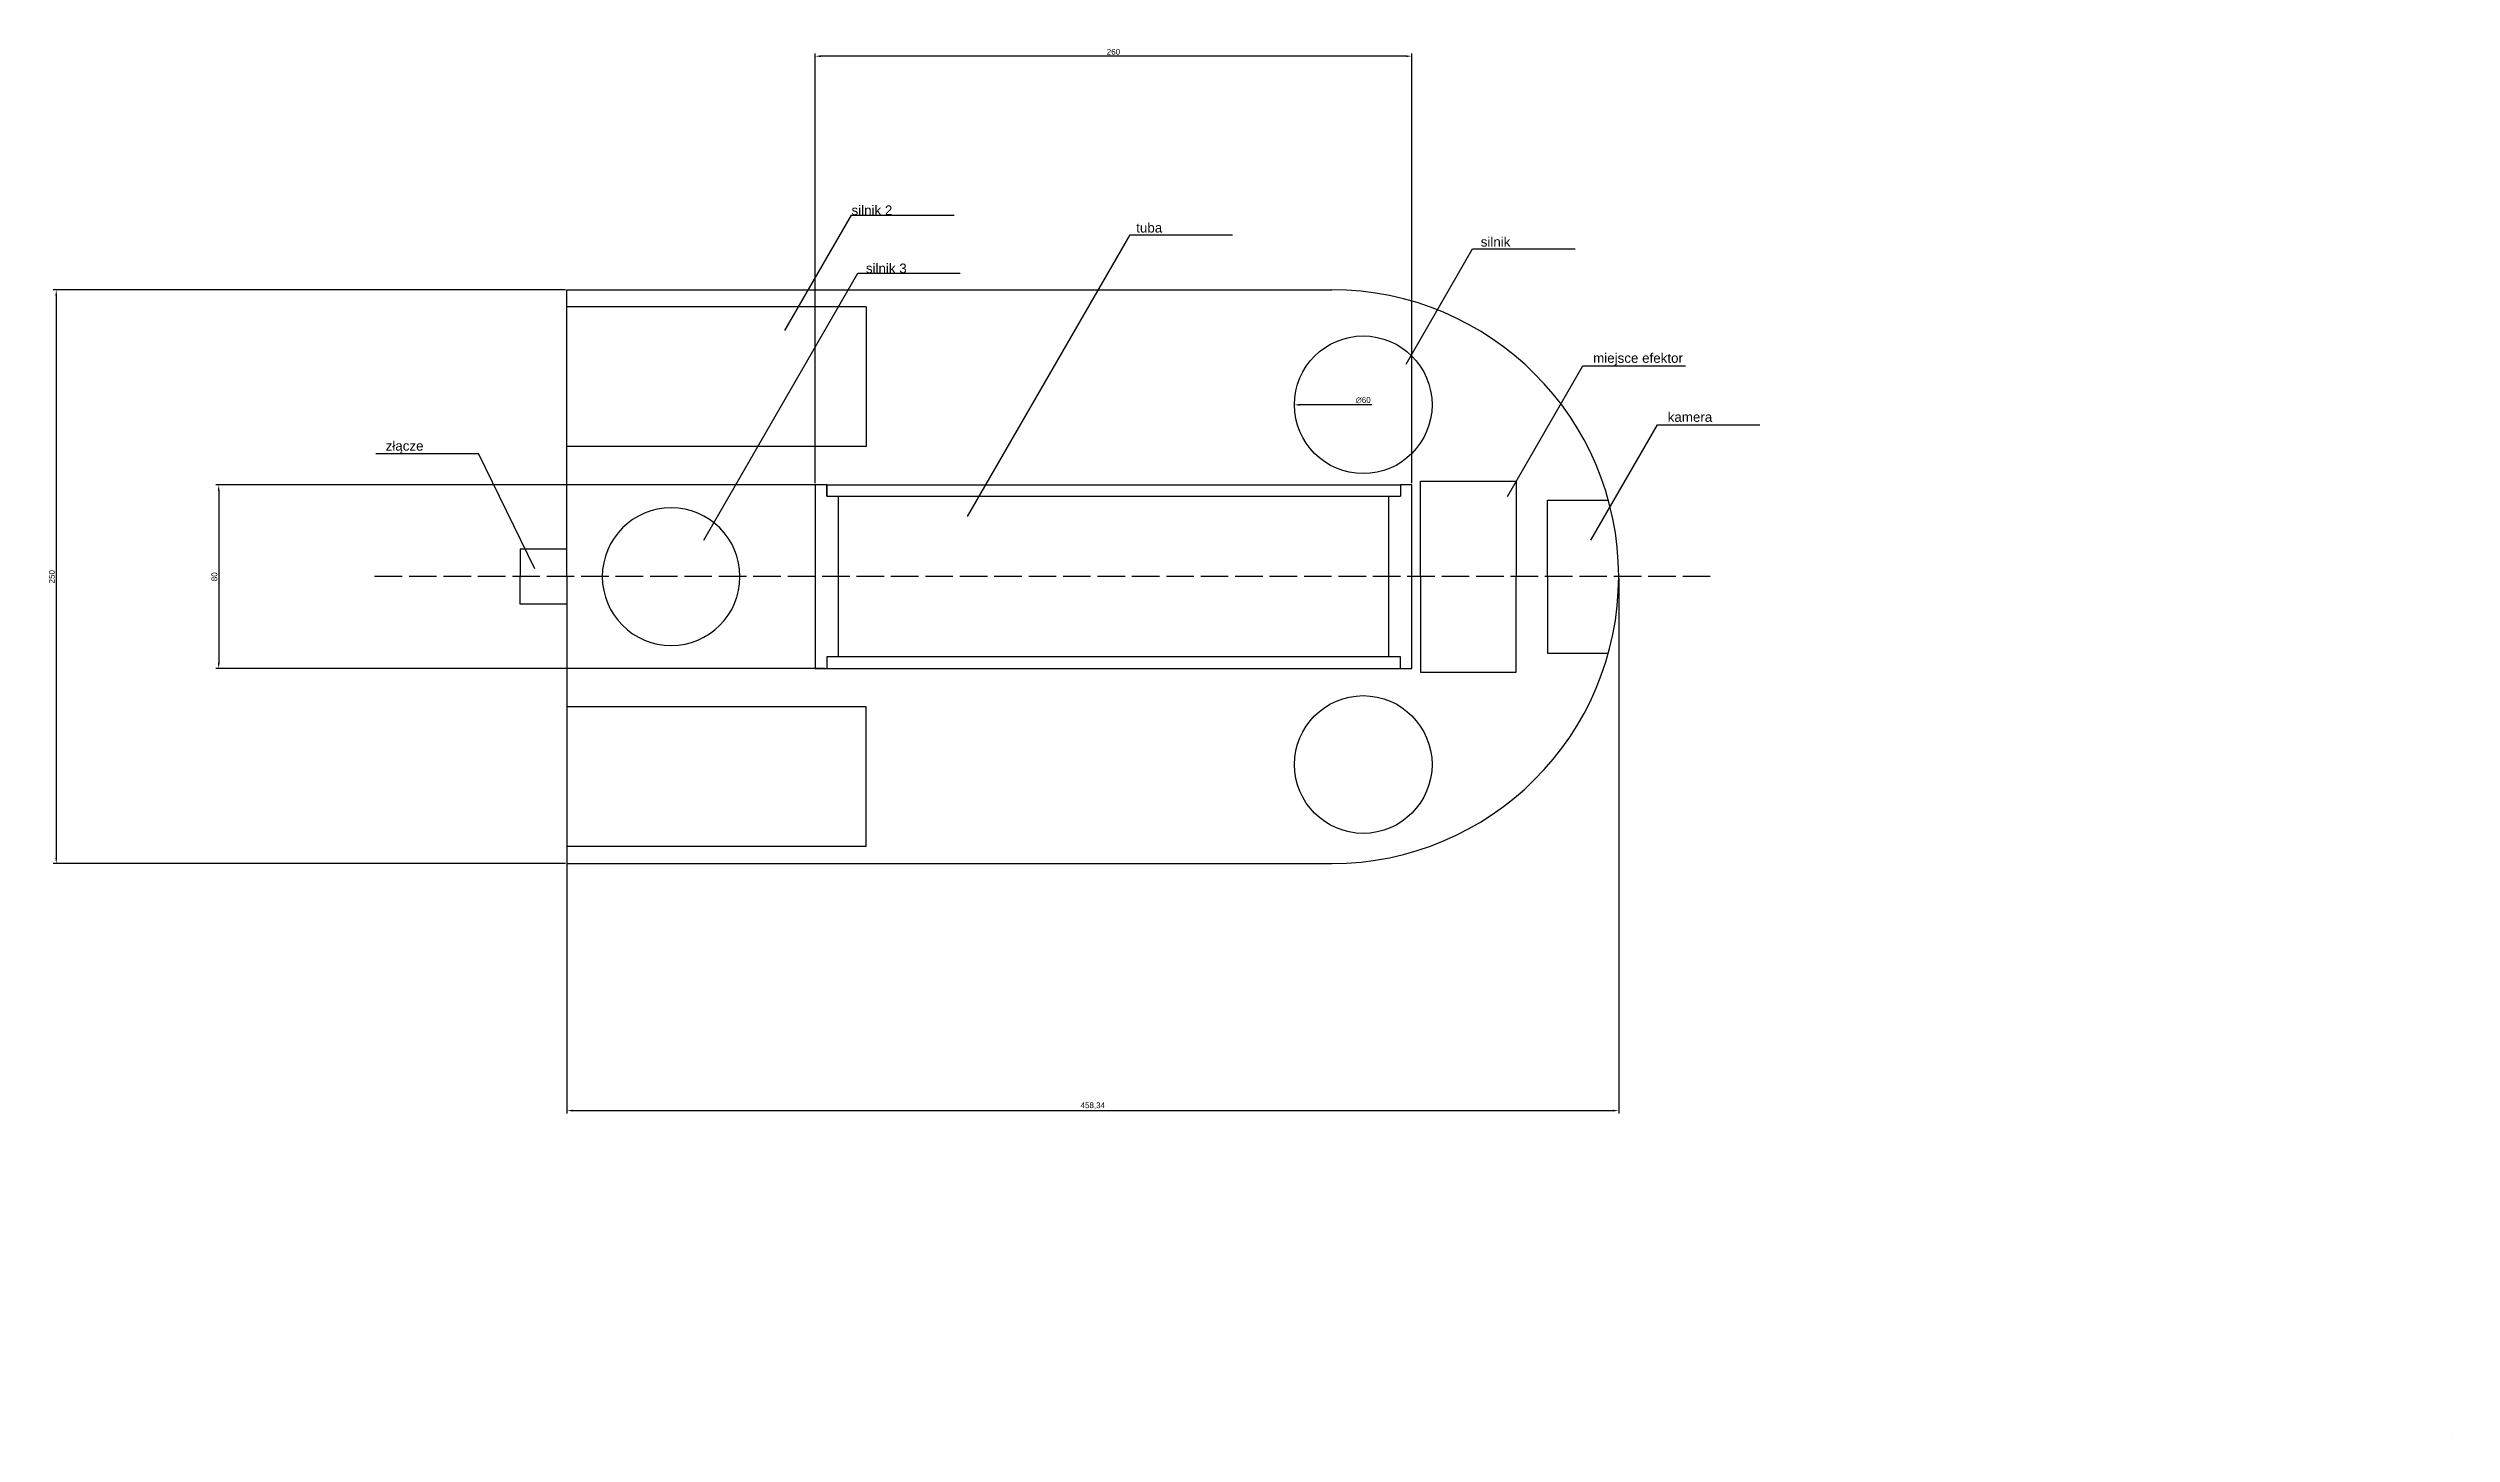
# Model space of a CAD drawing. Header units: millimetres. Extents: x 1492 to 2540, y 1214 to 1818.
import ezdxf

# ---------------------------------------------------------------- set-up
doc = ezdxf.new("R2010")
doc.units = ezdxf.units.MM
doc.linetypes.add('ACAD_ISO02W100', pattern=[15, 12, -3])
doc.layers.add('Warstwa1', color=10, linetype='ACAD_ISO02W100')
doc.layers.add('Warstwa2', color=80, linetype='Continuous')
doc.styles.get("Standard").update_dxf_attribs({"font": 'arial.ttf'})
doc.dimstyles.new('ISO-25', dxfattribs={"dimtxt": 2.5, "dimasz": 2.5, "dimexe": 1.25, "dimexo": 0.625, "dimtad": 1, "dimtxsty": 'Standard', "dimcen": 2.5, "dimadec": 0, "dimazin": 0, "dimtfac": 1, "dimtmove": 0, "dimatfit": 3, "dimfxl": 1, "dimarcsym": 0})

# ---------------------------------------------------------------- blocks, each defined once
blk = doc.blocks.new('*D1')
at = {"layer": 'Defpoints', "color": 0, "transparency": 16777216}
for p in [(1826.4, 1814.6), (1826.4, 1627.8), (2086.4, 1627.8)]:
    blk.add_point(p, dxfattribs=at)
at = {"layer": 'Warstwa2', "color": 0, "lineweight": -2, "transparency": 16777216}
for p, q in [((1826.4, 1628.5), (1826.4, 1815.8)), ((2083.9, 1814.6), (1828.9, 1814.6)), ((2086.4, 1628.5), (2086.4, 1815.8))]:
    blk.add_line(p, q, dxfattribs=at)
at = {"layer": 'Warstwa2', "color": 0, "transparency": 16777216}
for points in [[(1828.9, 1815), (1828.9, 1814.2), (1826.4, 1814.6)], [(2083.9, 1815), (2083.9, 1814.2), (2086.4, 1814.6)]]:
    blk.add_solid(points, dxfattribs=at)
at = {"layer": 'Warstwa2', "color": 0, "transparency": 16777216, "insert": (1956.4, 1816.5), "char_height": 2.5, "attachment_point": 5}
blk.add_mtext('260', dxfattribs=at)
blk = doc.blocks.new('*D2')
at = {"layer": 'Defpoints', "color": 0, "transparency": 16777216}
for p in [(1831.4, 1627.8), (1566.5, 1547.8), (1831.4, 1547.8)]:
    blk.add_point(p, dxfattribs=at)
at = {"layer": 'Warstwa2', "color": 0, "lineweight": -2, "transparency": 16777216}
for p, q in [((1830.8, 1627.8), (1565.2, 1627.8)), ((1566.5, 1625.3), (1566.5, 1550.3)), ((1830.8, 1547.8), (1565.2, 1547.8))]:
    blk.add_line(p, q, dxfattribs=at)
at = {"layer": 'Warstwa2', "color": 0, "transparency": 16777216}
for points in [[(1566.1, 1625.3), (1566.9, 1625.3), (1566.5, 1627.8)], [(1566.1, 1550.3), (1566.9, 1550.3), (1566.5, 1547.8)]]:
    blk.add_solid(points, dxfattribs=at)
at = {"layer": 'Warstwa2', "color": 0, "transparency": 16777216, "insert": (1564.6, 1587.8), "char_height": 2.5, "attachment_point": 5, "rotation": 90}
blk.add_mtext('80', dxfattribs=at)
blk = doc.blocks.new('*D3')
at = {"layer": 'Defpoints', "color": 0, "transparency": 16777216}
for p in [(2035.2, 1662.7), (2095.2, 1662.7)]:
    blk.add_point(p, dxfattribs=at)
at = {"layer": 'Warstwa2', "color": 0, "lineweight": -2, "transparency": 16777216}
blk.add_line((2069, 1662.7), (2037.7, 1662.7), dxfattribs=at)
at = {"layer": 'Warstwa2', "color": 0, "transparency": 16777216}
blk.add_solid([(2037.7, 1663.1), (2037.7, 1662.3), (2035.2, 1662.7)], dxfattribs=at)
at = {"layer": 'Warstwa2', "color": 0, "transparency": 16777216, "insert": (2065.2, 1664.7), "char_height": 2.5, "attachment_point": 5}
blk.add_mtext('∅60', dxfattribs=at)
blk = doc.blocks.new('*D4')
at = {"layer": 'Defpoints', "color": 0, "transparency": 16777216}
for p in [(1718.2, 1587.8), (2176.6, 1587.8), (2176.6, 1355.2)]:
    blk.add_point(p, dxfattribs=at)
at = {"layer": 'Warstwa2', "color": 0, "lineweight": -2, "transparency": 16777216}
for p, q in [((1718.2, 1587.2), (1718.2, 1353.9)), ((2176.6, 1587.2), (2176.6, 1353.9)), ((1720.7, 1355.2), (2174.1, 1355.2))]:
    blk.add_line(p, q, dxfattribs=at)
at = {"layer": 'Warstwa2', "color": 0, "transparency": 16777216}
for points in [[(1720.7, 1355.6), (1720.7, 1354.8), (1718.2, 1355.2)], [(2174.1, 1355.6), (2174.1, 1354.8), (2176.6, 1355.2)]]:
    blk.add_solid(points, dxfattribs=at)
at = {"layer": 'Warstwa2', "color": 0, "transparency": 16777216, "insert": (1947.4, 1357.3), "char_height": 2.5, "attachment_point": 5}
blk.add_mtext('458,34', dxfattribs=at)
blk = doc.blocks.new('*D5')
at = {"layer": 'Defpoints', "color": 0, "transparency": 16777216}
for p in [(1718.2, 1712.8), (1495.7, 1462.8), (1718.2, 1462.8)]:
    blk.add_point(p, dxfattribs=at)
at = {"layer": 'Warstwa2', "color": 0, "lineweight": -2, "transparency": 16777216}
for p, q in [((1717.6, 1712.8), (1494.4, 1712.8)), ((1495.7, 1710.3), (1495.7, 1465.3)), ((1717.6, 1462.8), (1494.4, 1462.8))]:
    blk.add_line(p, q, dxfattribs=at)
at = {"layer": 'Warstwa2', "color": 0, "transparency": 16777216}
for points in [[(1495.3, 1710.3), (1496.1, 1710.3), (1495.7, 1712.8)], [(1495.3, 1465.3), (1496.1, 1465.3), (1495.7, 1462.8)]]:
    blk.add_solid(points, dxfattribs=at)
at = {"layer": 'Warstwa2', "color": 0, "transparency": 16777216, "insert": (1493.8, 1587.8), "char_height": 2.5, "attachment_point": 5, "rotation": 90}
blk.add_mtext('250', dxfattribs=at)

msp = doc.modelspace()

# ---------------------------------------------------------------- linework, layer by layer
for p, q in [((1718.224, 1587.844), (1718.224, 1712.844)), ((1718.224, 1712.844), (2051.563, 1712.844)), ((1848.63, 1705.43), (1718.224, 1705.43)), ((1848.63, 1705.43), (1848.63, 1644.554)), ((1848.63, 1644.554), (1718.224, 1644.554)), ((1831.44, 1627.844), (1826.44, 1627.844)), ((1826.44, 1627.844), (1826.44, 1547.844)), ((1831.44, 1622.844), (1831.44, 1627.844)), ((1831.44, 1622.844), (1831.44, 1627.844)), ((1831.44, 1627.844), (2081.44, 1627.844)), ((1831.44, 1627.844), (1831.44, 1622.844)), ((2081.44, 1627.844), (2081.44, 1622.844)), ((2086.44, 1627.844), (2081.44, 1627.844)), ((2086.44, 1547.844), (2086.44, 1627.844)), ((2090.274, 1587.844), (2090.274, 1629.511)), ((2090.274, 1629.511), (2131.941, 1629.511)), ((2131.941, 1629.511), (2131.941, 1587.844)), ((1831.44, 1622.844), (2081.44, 1622.844)), ((1831.44, 1622.844), (1836.44, 1622.844)), ((1836.44, 1622.844), (1836.44, 1552.844)), ((2076.44, 1552.844), (2076.44, 1622.844)), ((2145.592, 1587.844), (2145.592, 1621.178)), ((2145.592, 1621.178), (2172.036, 1621.178)), ((1718.224, 1599.88), (1697.848, 1599.88)), ((1697.848, 1599.88), (1697.848, 1587.844)), ((1697.848, 1575.809), (1697.848, 1587.844)), ((1718.224, 1587.844), (1718.224, 1462.844)), ((2090.274, 1587.844), (2090.274, 1546.178)), ((2131.941, 1546.178), (2131.941, 1587.844)), ((2145.592, 1587.844), (2145.592, 1554.511)), ((1718.224, 1575.809), (1697.848, 1575.809)), ((1831.44, 1552.844), (1831.44, 1547.844)), ((2081.44, 1552.844), (1831.44, 1552.844)), ((2081.44, 1552.844), (2076.44, 1552.844)), ((2081.44, 1547.844), (2081.44, 1552.844)), ((2081.44, 1547.844), (2081.44, 1552.844)), ((2145.592, 1554.511), (2172.036, 1554.511)), ((1826.44, 1547.844), (1831.44, 1547.844)), ((1831.44, 1547.844), (2081.44, 1547.844)), ((2081.44, 1547.844), (2086.44, 1547.844)), ((2090.274, 1546.178), (2131.941, 1546.178)), ((1848.63, 1531.134), (1718.224, 1531.134)), ((1848.63, 1470.259), (1848.63, 1531.134)), ((1848.63, 1470.259), (1718.224, 1470.259)), ((1718.224, 1462.844), (2051.563, 1462.844)), ((2539.665, 1214.341), (2539.665, 1214.341))]:
    msp.add_line(p, q)
for centre in [(2065.237, 1662.716), (2065.237, 1505.993)]:
    msp.add_circle(centre, 30)
for centre, radius, start, end in [((2051.563, 1587.844), 125, 0, 90), ((1763.662, 1587.844), 30, 0, 180), ((1763.662, 1587.844), 30, 180, 0), ((2051.563, 1587.844), 125, 270, 0)]:
    msp.add_arc(centre, radius, start, end)
at = {"layer": 'Warstwa1'}
msp.add_line((2216.456, 1587.844), (1632.86, 1587.844), dxfattribs=at)
at = {"layer": 'Warstwa2'}
for p, q in [((1813.268, 1695.12), (1842.261, 1745.338)), ((1842.261, 1745.338), (1886.94, 1745.338)), ((1892.833, 1614.117), (1963.659, 1736.791)), ((1963.659, 1736.791), (2008.338, 1736.791)), ((2083.889, 1680.392), (2112.882, 1730.61)), ((2112.882, 1730.61), (2157.561, 1730.61)), ((1777.905, 1603.807), (1844.994, 1720.009)), ((1844.994, 1720.009), (1889.673, 1720.009)), ((2128.05, 1622.772), (2160.934, 1679.729)), ((2160.934, 1679.729), (2205.612, 1679.729)), ((2164.437, 1603.807), (2193.43, 1654.025)), ((2193.43, 1654.025), (2238.109, 1654.025)), ((1634.985, 1641.535), (1679.664, 1641.535)), ((1704.263, 1591.316), (1679.664, 1641.535))]:
    msp.add_line(p, q, dxfattribs=at)

# ---------------------------------------------------------------- texts
at = {"layer": 'Warstwa2', "attachment_point": 1}
for s, insert, char_height in [('silnik 2', (1842.261, 1749.573), 4.1667), ('tuba', (1966.32, 1741.942), 4.1667), ('silnik', (2116.441, 1735.799), 4.1667), ('silnik 3', (1848.519, 1724.244), 4.1667), ('miejsce efektor', (2165.434, 1685.17), 4.16667), ('kamera', (2197.93, 1659.466), 4.1667), ('złącze ', (1639.256, 1646.914), 4.1667)]:
    msp.add_mtext_dynamic_manual_height_columns(s, width=71.7073, gutter_width=20.833, heights=[0], dxfattribs=dict(at, insert=insert, char_height=char_height))

# ---------------------------------------------------------------- dimensions: what is measured, and where the dimension line sits
at = {"layer": 'Warstwa2'}
for base, p1, p2, picture, middle in [((1826.44, 1814.588), (2086.44, 1627.844), (1826.44, 1627.844), '*D1', (1956.44, 1816.49)), ((2176.563, 1355.169), (1718.224, 1587.844), (2176.563, 1587.844), '*D4', (1947.393, 1357.296))]:
    dim = msp.add_linear_dim(base=base, p1=p1, p2=p2, dimstyle='ISO-25', dxfattribs=at)
    dim.commit()
    dim.dimension.update_dxf_attribs({"geometry": picture, "text_midpoint": middle})
for base, p1, p2, picture, middle in [((1495.687, 1462.844), (1718.224, 1712.844), (1718.224, 1462.844), '*D5', (1493.785, 1587.844)), ((1566.499, 1547.844), (1831.44, 1627.844), (1831.44, 1547.844), '*D2', (1564.598, 1587.844))]:
    dim = msp.add_linear_dim(base=base, p1=p1, p2=p2, angle=90, dimstyle='ISO-25', dxfattribs=at)
    dim.commit()
    dim.dimension.update_dxf_attribs({"geometry": picture, "text_midpoint": middle})
dim = msp.add_diameter_dim_2p(p1=(2095.237, 1662.716), p2=(2035.237, 1662.716), dimstyle='ISO-25', dxfattribs=at)
dim.commit()
dim.dimension.update_dxf_attribs({"geometry": '*D3', "text_midpoint": (2065.237, 1662.716), "dimtype": 163})

doc.saveas('drawing.dxf')
